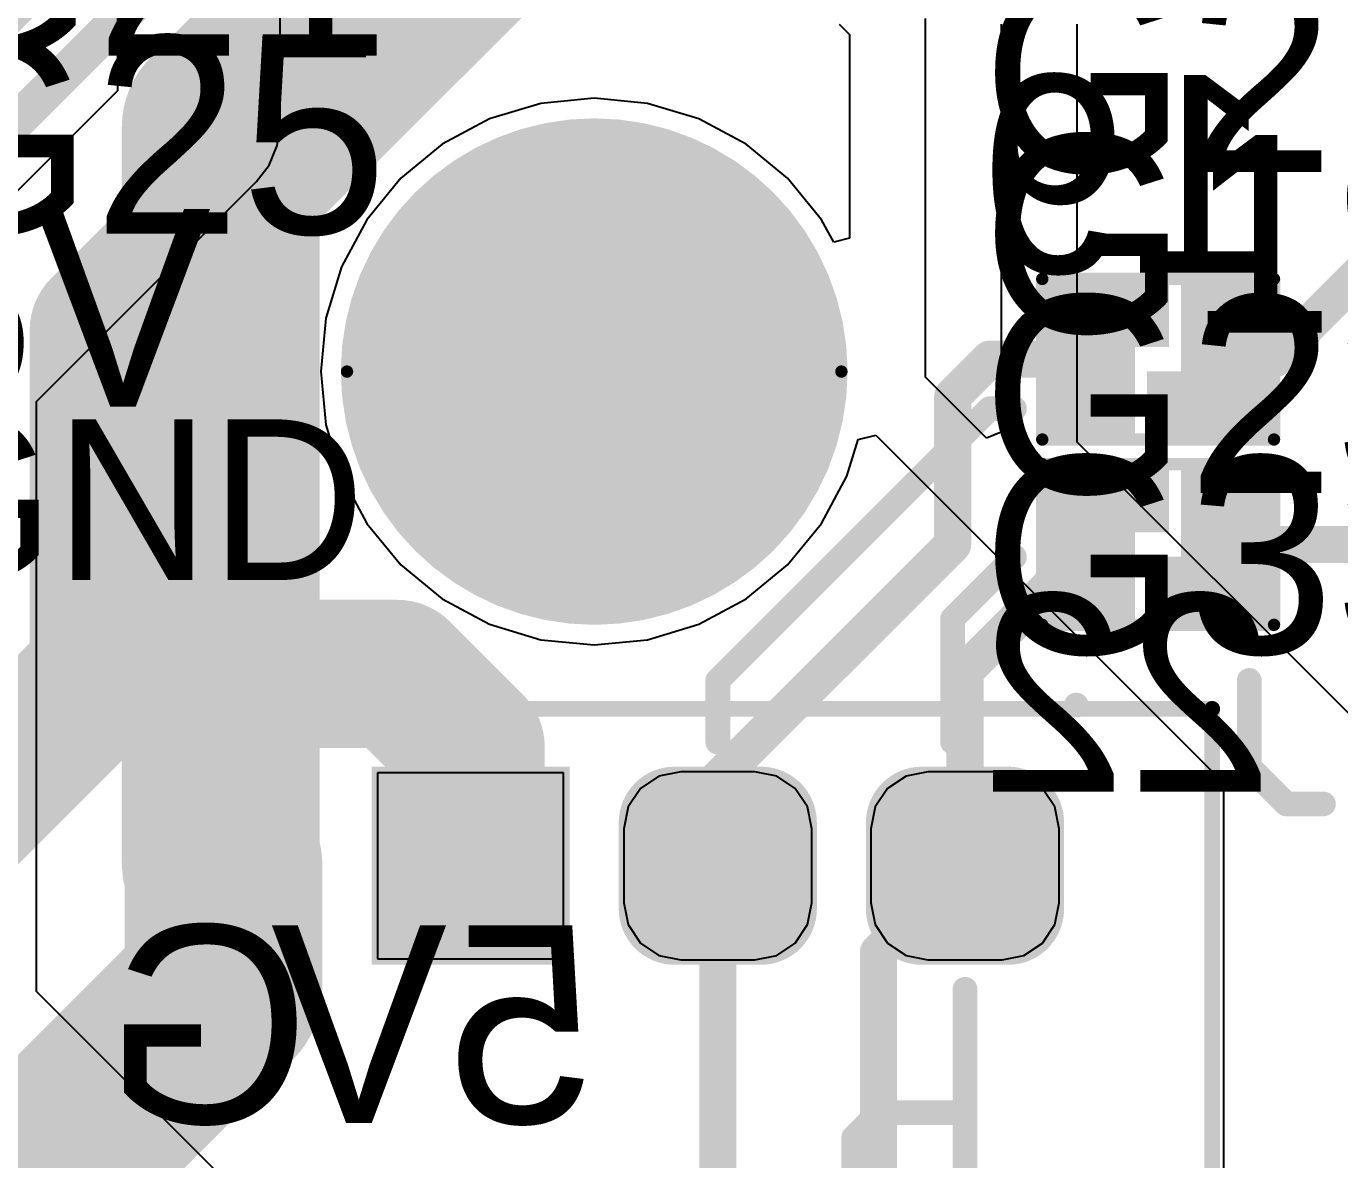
# Model space of a CAD drawing. Extents: x -35.4 to 28.3, y -0.1 to 87.5.
# Drawn here: x -12.59 to -1.97, y 5.62 to 14.8 of the extents above; entities that cross this region are included whole.
import ezdxf

# ---------------------------------------------------------------- set-up
doc = ezdxf.new("R2010")
doc.units = 0
doc.layers.get('0').update_dxf_attribs({"linetype": 'CONTINUOUS'})
for name, color, linetype in [('BOTTOMLAYER', 5, 'CONTINUOUS'), ('BOTTOMOVERLAY', 54, 'CONTINUOUS'), ('BOTTOMPASTE', 16, 'CONTINUOUS'), ('BOTTOMSOLDER', 6, 'CONTINUOUS'), ('CONNECTLAYER', 7, 'CONTINUOUS'), ('KEEPOUTLAYER', 6, 'CONTINUOUS'), ('MULTILAYER', 9, 'CONTINUOUS'), ('PADHOLELAYER', 156, 'CONTINUOUS'), ('TOPLAYER', 1, 'CONTINUOUS'), ('TOPOVERLAY', 2, 'CONTINUOUS'), ('TOPSOLDER', 216, 'CONTINUOUS')]:
    doc.layers.add(name, color=color, linetype=linetype)

# ---------------------------------------------------------------- blocks, each defined once
blk = doc.blocks.new('G_____1')
at = {"layer": 'BOTTOMLAYER'}
for points, const_width in [([(-6.724995439999999, 3.34999584, 1), (-6.374998679999999, 3.34999584, 1)], 0.3499993), ([(-6.024996839999999, 3.34999584, 1), (-5.675000079999999, 3.34999584, 1)], 0.3499993), ([(-6.724995439999999, 2.64999724, 1), (-6.374998679999999, 2.64999724, 1)], 0.3499993), ([(-6.024996839999999, 2.64999724, 1), (-5.675000079999999, 2.64999724, 1)], 0.3499993), ([(-6.724995439999999, 1.34999984, 1), (-6.374998679999999, 1.34999984, 1)], 0.3499993), ([(-6.024996839999999, 1.34999984, 1), (-5.675000079999999, 1.34999984, 1)], 0.3499993), ([(-6.724995439999999, 0.65000124, 1), (-6.374998679999999, 0.65000124, 1)], 0.3499993), ([(-6.024996839999999, 0.65000124, 1), (-5.675000079999999, 0.65000124, 1)], 0.3499993), ([(-6.5499996, -3.00000162, 1), (-5.850001, -3.00000162, 1)], 0.6999985999999999)]:
    blk.add_lwpolyline(points, format="xyb", close=True, dxfattribs=dict(at, const_width=const_width))
for points in [[(-5.849998459999999, 3.69999514), (-6.549997059999999, 3.69999514), (-5.849998459999999, 2.29999794), (-6.549997059999999, 2.29999794)], [(-5.49999916, 3.34999584), (-6.899996359999999, 3.34999584), (-5.49999916, 2.64999724), (-6.899996359999999, 2.64999724)], [(-5.849998459999999, 1.69999914), (-6.549997059999999, 1.69999914), (-5.849998459999999, 0.30000194), (-6.549997059999999, 0.30000194)], [(-5.49999916, 1.34999984), (-6.899996359999999, 1.34999984), (-5.49999916, 0.65000124), (-6.899996359999999, 0.65000124)], [(-5.49999916, -0.30000194), (-6.899996359999999, -0.30000194), (-5.49999916, -1.69999914), (-6.899996359999999, -1.69999914)]]:
    blk.add_solid(points, dxfattribs=at)
at = {"layer": 'BOTTOMSOLDER'}
for points, const_width in [([(-6.77579544, 3.34999584, 1), (-6.324198679999999, 3.34999584, 1)], 0.4515993), ([(-6.07579684, 3.34999584, 1), (-5.62420008, 3.34999584, 1)], 0.4515993), ([(-6.77579544, 2.64999724, 1), (-6.324198679999999, 2.64999724, 1)], 0.4515993), ([(-6.07579684, 2.64999724, 1), (-5.62420008, 2.64999724, 1)], 0.4515993), ([(-6.77579544, 1.34999984, 1), (-6.324198679999999, 1.34999984, 1)], 0.4515993), ([(-6.07579684, 1.34999984, 1), (-5.62420008, 1.34999984, 1)], 0.4515993), ([(-6.77579544, 0.65000124, 1), (-6.324198679999999, 0.65000124, 1)], 0.4515993), ([(-6.07579684, 0.65000124, 1), (-5.62420008, 0.65000124, 1)], 0.4515993), ([(-6.600799599999999, -3.00000162, 1), (-5.799200999999999, -3.00000162, 1)], 0.8015985999999998)]:
    blk.add_lwpolyline(points, format="xyb", close=True, dxfattribs=dict(at, const_width=const_width))
for points in [[(-5.849998459999999, 3.80159514), (-6.549997059999999, 3.80159514), (-5.849998459999999, 2.19839794), (-6.549997059999999, 2.19839794)], [(-5.39839916, 3.34999584), (-7.00159636, 3.34999584), (-5.39839916, 2.64999724), (-7.00159636, 2.64999724)], [(-5.849998459999999, 1.80159914), (-6.549997059999999, 1.80159914), (-5.849998459999999, 0.19840194), (-6.549997059999999, 0.19840194)], [(-5.39839916, 1.34999984), (-7.00159636, 1.34999984), (-5.39839916, 0.65000124), (-7.00159636, 0.65000124)], [(-5.39839916, -0.19840194), (-7.00159636, -0.19840194), (-5.39839916, -1.80159914), (-7.00159636, -1.80159914)]]:
    blk.add_solid(points, dxfattribs=at)
at = {"layer": 'MULTILAYER'}
for points, const_width in [([(-6.724995439999999, 3.34999584, 1), (-6.374998679999999, 3.34999584, 1)], 0.3499993), ([(-6.024996839999999, 3.34999584, 1), (-5.675000079999999, 3.34999584, 1)], 0.3499993), ([(-6.724995439999999, 2.64999724, 1), (-6.374998679999999, 2.64999724, 1)], 0.3499993), ([(-6.024996839999999, 2.64999724, 1), (-5.675000079999999, 2.64999724, 1)], 0.3499993), ([(-6.724995439999999, 1.34999984, 1), (-6.374998679999999, 1.34999984, 1)], 0.3499993), ([(-6.024996839999999, 1.34999984, 1), (-5.675000079999999, 1.34999984, 1)], 0.3499993), ([(-6.724995439999999, 0.65000124, 1), (-6.374998679999999, 0.65000124, 1)], 0.3499993), ([(-6.024996839999999, 0.65000124, 1), (-5.675000079999999, 0.65000124, 1)], 0.3499993), ([(-6.5499996, -3.00000162, 1), (-5.850001, -3.00000162, 1)], 0.6999985999999999)]:
    blk.add_lwpolyline(points, format="xyb", close=True, dxfattribs=dict(at, const_width=const_width))
for points in [[(-5.849998459999999, 3.69999514), (-6.549997059999999, 3.69999514), (-5.849998459999999, 2.29999794), (-6.549997059999999, 2.29999794)], [(-5.49999916, 3.34999584), (-6.899996359999999, 3.34999584), (-5.49999916, 2.64999724), (-6.899996359999999, 2.64999724)], [(-5.849998459999999, 1.69999914), (-6.549997059999999, 1.69999914), (-5.849998459999999, 0.30000194), (-6.549997059999999, 0.30000194)], [(-5.49999916, 1.34999984), (-6.899996359999999, 1.34999984), (-5.49999916, 0.65000124), (-6.899996359999999, 0.65000124)], [(-5.49999916, -0.30000194), (-6.899996359999999, -0.30000194), (-5.49999916, -1.69999914), (-6.899996359999999, -1.69999914)]]:
    blk.add_solid(points, dxfattribs=at)
at = {"layer": 'PADHOLELAYER'}
for points, const_width in [([(-6.3624968, 2.99999654, 1), (-6.03749872, 2.99999654, 1)], 0.32500062), ([(-6.374998679999999, 1.00000054, 1), (-6.024996839999999, 1.00000054, 1)], 0.3499993), ([(-6.374998679999999, -1.00000054, 1), (-6.024996839999999, -1.00000054, 1)], 0.3499993), ([(-6.362499339999999, -3.00000162, 1), (-6.037501259999999, -3.00000162, 1)], 0.32500062)]:
    blk.add_lwpolyline(points, format="xyb", close=True, dxfattribs=dict(at, const_width=const_width))
at = {"layer": 'TOPLAYER'}
for points, const_width in [([(-6.724995439999999, 3.34999584, 1), (-6.374998679999999, 3.34999584, 1)], 0.3499993), ([(-6.024996839999999, 3.34999584, 1), (-5.675000079999999, 3.34999584, 1)], 0.3499993), ([(-6.724995439999999, 2.64999724, 1), (-6.374998679999999, 2.64999724, 1)], 0.3499993), ([(-6.024996839999999, 2.64999724, 1), (-5.675000079999999, 2.64999724, 1)], 0.3499993), ([(-6.724995439999999, 1.34999984, 1), (-6.374998679999999, 1.34999984, 1)], 0.3499993), ([(-6.024996839999999, 1.34999984, 1), (-5.675000079999999, 1.34999984, 1)], 0.3499993), ([(-6.724995439999999, 0.65000124, 1), (-6.374998679999999, 0.65000124, 1)], 0.3499993), ([(-6.024996839999999, 0.65000124, 1), (-5.675000079999999, 0.65000124, 1)], 0.3499993), ([(-6.5499996, -3.00000162, 1), (-5.850001, -3.00000162, 1)], 0.6999985999999999)]:
    blk.add_lwpolyline(points, format="xyb", close=True, dxfattribs=dict(at, const_width=const_width))
for points in [[(-5.849998459999999, 3.69999514), (-6.549997059999999, 3.69999514), (-5.849998459999999, 2.29999794), (-6.549997059999999, 2.29999794)], [(-5.49999916, 3.34999584), (-6.899996359999999, 3.34999584), (-5.49999916, 2.64999724), (-6.899996359999999, 2.64999724)], [(-5.849998459999999, 1.69999914), (-6.549997059999999, 1.69999914), (-5.849998459999999, 0.30000194), (-6.549997059999999, 0.30000194)], [(-5.49999916, 1.34999984), (-6.899996359999999, 1.34999984), (-5.49999916, 0.65000124), (-6.899996359999999, 0.65000124)], [(-5.49999916, -0.30000194), (-6.899996359999999, -0.30000194), (-5.49999916, -1.69999914), (-6.899996359999999, -1.69999914)]]:
    blk.add_solid(points, dxfattribs=at)
at = {"layer": 'TOPOVERLAY', "const_width": 0.127}
for points in [[(-7.470010459999999, 5.00000016), (1.7999964, 5.0000027)], [(-7.470000299999999, -4.99999762), (-7.470010459999999, 5.00000016)], [(1.79999894, -5.0000027), (1.7999964, 5.0000027)], [(-1.20000014, 2.99999908), (-2.54e-06, 3.00000162)], [(0, -2.99999908), (-2.54e-06, 3.00000162)], [(0, -2.99999908), (-1.20000014, -2.99999908)], [(1.79999894, -5.0000027), (-7.470000299999999, -4.99999762)]]:
    blk.add_lwpolyline(points, dxfattribs=at)
at = {"layer": 'TOPOVERLAY', "const_width": 0.0635}
for points in [[(-7.50176046, 5.00000016, 1), (-7.43826046, 5.00000016, 1)], [(-7.50176046, 5.00000016, 1), (-7.43826046, 5.00000016, 1)], [(1.7682464, 5.0000027, 1), (1.8317464, 5.0000027, 1)], [(1.7682464, 5.0000027, 1), (1.8317464, 5.0000027, 1)], [(-1.23175014, 2.99999908, 1), (-1.16825014, 2.99999908, 1)], [(-0.03175254, 3.00000162, 1), (0.03174746, 3.00000162, 1)], [(-0.03175254, 3.00000162, 1), (0.03174746, 3.00000162, 1)], [(-1.23175014, -2.99999908, 1), (-1.16825014, -2.99999908, 1)], [(-0.03175, -2.99999908, 1), (0.03175, -2.99999908, 1)], [(-0.03175, -2.99999908, 1), (0.03175, -2.99999908, 1)], [(-7.501750299999999, -4.99999762, 1), (-7.4382503, -4.99999762, 1)], [(-7.501750299999999, -4.99999762, 1), (-7.4382503, -4.99999762, 1)], [(1.76824894, -5.0000027, 1), (1.83174894, -5.0000027, 1)], [(1.76824894, -5.0000027, 1), (1.83174894, -5.0000027, 1)]]:
    blk.add_lwpolyline(points, format="xyb", close=True, dxfattribs=at)
at = {"layer": 'TOPSOLDER'}
for points, const_width in [([(-6.77579544, 3.34999584, 1), (-6.324198679999999, 3.34999584, 1)], 0.4515993), ([(-6.07579684, 3.34999584, 1), (-5.62420008, 3.34999584, 1)], 0.4515993), ([(-6.77579544, 2.64999724, 1), (-6.324198679999999, 2.64999724, 1)], 0.4515993), ([(-6.07579684, 2.64999724, 1), (-5.62420008, 2.64999724, 1)], 0.4515993), ([(-6.77579544, 1.34999984, 1), (-6.324198679999999, 1.34999984, 1)], 0.4515993), ([(-6.07579684, 1.34999984, 1), (-5.62420008, 1.34999984, 1)], 0.4515993), ([(-6.77579544, 0.65000124, 1), (-6.324198679999999, 0.65000124, 1)], 0.4515993), ([(-6.07579684, 0.65000124, 1), (-5.62420008, 0.65000124, 1)], 0.4515993), ([(-6.600799599999999, -3.00000162, 1), (-5.799200999999999, -3.00000162, 1)], 0.8015985999999998)]:
    blk.add_lwpolyline(points, format="xyb", close=True, dxfattribs=dict(at, const_width=const_width))
for points in [[(-5.849998459999999, 3.80159514), (-6.549997059999999, 3.80159514), (-5.849998459999999, 2.19839794), (-6.549997059999999, 2.19839794)], [(-5.39839916, 3.34999584), (-7.00159636, 3.34999584), (-5.39839916, 2.64999724), (-7.00159636, 2.64999724)], [(-5.849998459999999, 1.80159914), (-6.549997059999999, 1.80159914), (-5.849998459999999, 0.19840194), (-6.549997059999999, 0.19840194)], [(-5.39839916, 1.34999984), (-7.00159636, 1.34999984), (-5.39839916, 0.65000124), (-7.00159636, 0.65000124)], [(-5.39839916, -0.19840194), (-7.00159636, -0.19840194), (-5.39839916, -1.80159914), (-7.00159636, -1.80159914)]]:
    blk.add_solid(points, dxfattribs=at)

msp = doc.modelspace()

# ---------------------------------------------------------------- linework, layer by layer
at = {"layer": 'BOTTOMLAYER'}
for points, const_width in [([(-11.02204044, 13.97796036), (-9.20000192, 15.79999888)], 1.59999934), ([(-11.02204044, 8.02203628), (-11.02204044, 13.97796036)], 1.59999934), ([(-2.50000008, 12.09999866), (-1.39999974, 13.199999)], 0.2999994), ([(-5.09999996, 11.8000018), (-4.800000559999999, 12.1000012)], 0.2999994), ([(-4.800000559999999, 12.1000012), (-3.97500094, 12.1000012)], 0.2999994), ([(-3.97500094, 12.1000012), (-3.9749984, 12.09999866)], 0.2999994), ([(-2.89999928, 12.09999866), (-2.50000008, 12.09999866)], 0.2999994), ([(-5.09999996, 10.59999912), (-5.09999996, 11.8000018)], 0.2999994), ([(-5.89999836, 9.80000072), (-5.09999996, 10.59999912)], 0.2999994), ([(-5.0000027, 9.574994819999999), (-3.9749984, 10.59999912)], 0.2999994), ([(-2.89999928, 10.59999912), (-1.77999644, 10.59999912)], 0.2999994), ([(-6.9999987, 8.70000292), (-5.900000899999999, 9.80000072)], 0.2999994), ([(-5.900000899999999, 9.80000072), (-5.89999836, 9.80000072)], 0.2999994), ([(-5.0000027, 7.999994159999999), (-5.0000027, 9.574994819999999)], 0.2999994), ([(-11.02204044, 8.02203628), (-11.00000086, 7.999996699999999)], 1.59999934), ([(-6.9999987, 7.999994159999999), (-6.9999987, 8.70000292)], 0.2999994), ([(-11.00000086, 6.9999987), (-11.00000086, 7.999996699999999)], 1.59999934), ([(-6.9999987, 5.19998198), (-6.9999987, 7.999994159999999)], 0.2999994), ([(-5.7000013, 7.299995559999999), (-5.0000027, 7.999994159999999)], 0.2999994), ([(-13.62000324, 4.37999632), (-11.00000086, 6.9999987)], 1.59999934), ([(-5.7000013, 5.19997944), (-5.7000013, 7.299995559999999)], 0.2999994)]:
    msp.add_lwpolyline(points, dxfattribs=dict(at, const_width=const_width))
for points, const_width in [([(-11.42203964, 13.97796036, 1), (-10.62204124, 13.97796036, 1)], 0.7999984), ([(-11.42203964, 13.97796036, 1), (-10.62204124, 13.97796036, 1)], 0.7999984), ([(-8.524999459999998, 11.99999632, 1), (-7.474999019999999, 11.99999632, 1)], 1.05000044), ([(-4.87499914, 12.1000012, 1), (-4.725001979999999, 12.1000012, 1)], 0.1499997), ([(-4.87499914, 12.1000012, 1), (-4.725001979999999, 12.1000012, 1)], 0.1499997), ([(-4.04999952, 12.1000012, 1), (-3.90000236, 12.1000012, 1)], 0.1499997), ([(-4.04999952, 12.1000012, 1), (-3.90000236, 12.1000012, 1)], 0.1499997), ([(-4.04999698, 12.09999866, 1), (-3.89999982, 12.09999866, 1)], 0.1499997), ([(-2.97499786, 12.09999866, 1), (-2.8250007, 12.09999866, 1)], 0.1499997), ([(-2.57499866, 12.09999866, 1), (-2.4250015, 12.09999866, 1)], 0.1499997), ([(-2.57499866, 12.09999866, 1), (-2.4250015, 12.09999866, 1)], 0.1499997), ([(-5.17499854, 11.8000018, 1), (-5.02500138, 11.8000018, 1)], 0.1499997), ([(-5.17499854, 11.8000018, 1), (-5.02500138, 11.8000018, 1)], 0.1499997), ([(-5.17499854, 10.59999912, 1), (-5.02500138, 10.59999912, 1)], 0.1499997), ([(-5.17499854, 10.59999912, 1), (-5.02500138, 10.59999912, 1)], 0.1499997), ([(-4.04999698, 10.59999912, 1), (-3.89999982, 10.59999912, 1)], 0.1499997), ([(-2.97499786, 10.59999912, 1), (-2.8250007, 10.59999912, 1)], 0.1499997), ([(-5.97499948, 9.80000072, 1), (-5.825002319999999, 9.80000072, 1)], 0.1499997), ([(-5.97499948, 9.80000072, 1), (-5.825002319999999, 9.80000072, 1)], 0.1499997), ([(-5.97499694, 9.80000072, 1), (-5.82499978, 9.80000072, 1)], 0.1499997), ([(-5.97499694, 9.80000072, 1), (-5.82499978, 9.80000072, 1)], 0.1499997), ([(-5.07500128, 9.574994819999999, 1), (-4.92500412, 9.574994819999999, 1)], 0.1499997), ([(-5.07500128, 9.574994819999999, 1), (-4.92500412, 9.574994819999999, 1)], 0.1499997), ([(-11.42203964, 8.02203628, 1), (-10.62204124, 8.02203628, 1)], 0.7999984), ([(-11.42203964, 8.02203628, 1), (-10.62204124, 8.02203628, 1)], 0.7999984), ([(-7.074997279999999, 8.70000292, 1), (-6.925000119999999, 8.70000292, 1)], 0.1499997), ([(-7.074997279999999, 8.70000292, 1), (-6.925000119999999, 8.70000292, 1)], 0.1499997), ([(-11.40000006, 7.999996699999999, 1), (-10.60000166, 7.999996699999999, 1)], 0.7999984), ([(-11.40000006, 7.999996699999999, 1), (-10.60000166, 7.999996699999999, 1)], 0.7999984), ([(-7.074997279999999, 7.999994159999999, 1), (-6.925000119999999, 7.999994159999999, 1)], 0.1499997), ([(-7.074997279999999, 7.999994159999999, 1), (-6.925000119999999, 7.999994159999999, 1)], 0.1499997), ([(-5.07500128, 7.999994159999999, 1), (-4.92500412, 7.999994159999999, 1)], 0.1499997), ([(-5.07500128, 7.999994159999999, 1), (-4.92500412, 7.999994159999999, 1)], 0.1499997), ([(-11.40000006, 6.9999987, 1), (-10.60000166, 6.9999987, 1)], 0.7999984), ([(-11.40000006, 6.9999987, 1), (-10.60000166, 6.9999987, 1)], 0.7999984), ([(-5.774999879999999, 7.299995559999999, 1), (-5.62500272, 7.299995559999999, 1)], 0.1499997), ([(-5.774999879999999, 7.299995559999999, 1), (-5.62500272, 7.299995559999999, 1)], 0.1499997)]:
    msp.add_lwpolyline(points, format="xyb", close=True, dxfattribs=dict(at, const_width=const_width))
for points in [[(-3.7249989, 12.59999766), (-4.2249979, 12.59999766), (-3.7249989, 11.59999966), (-4.2249979, 11.59999966)], [(-3.44999818, 12.59999766), (-3.84999738, 12.59999766), (-3.44999818, 12.29999826), (-3.84999738, 12.29999826)], [(-3.14999878, 11.59999966), (-2.64999978, 11.59999966), (-3.14999878, 12.59999766), (-2.64999978, 12.59999766)], [(-3.4249995, 11.59999966), (-3.0250003, 11.59999966), (-3.4249995, 11.89999906), (-3.0250003, 11.89999906)], [(-3.7249989, 11.09999812), (-4.2249979, 11.09999812), (-3.7249989, 10.10000012), (-4.2249979, 10.10000012)], [(-3.44999818, 11.09999812), (-3.84999738, 11.09999812), (-3.44999818, 10.79999872), (-3.84999738, 10.79999872)], [(-3.14999878, 10.10000012), (-2.64999978, 10.10000012), (-3.14999878, 11.09999812), (-2.64999978, 11.09999812)], [(-3.4249995, 10.10000012), (-3.0250003, 10.10000012), (-3.4249995, 10.39999952), (-3.0250003, 10.39999952)]]:
    msp.add_solid(points, dxfattribs=at)
at = {"layer": 'BOTTOMOVERLAY'}
for points, const_width in [([(-4.3749976, 11.44999742), (-4.3749976, 12.74999736)], 0.0999998), ([(-4.3749976, 12.74999736), (-2.49999754, 12.74999736)], 0.0999998), ([(-2.49999754, 11.44999742), (-2.49999754, 12.74999736)], 0.0999998), ([(-6.599999499999999, 9.900000519999999), (-4.800000559999999, 11.69999946)], 0.1999996), ([(-4.800000559999999, 11.69999946), (-4.60000096, 11.69999946)], 0.1999996), ([(-4.3749976, 11.44999742), (-2.49999754, 11.44999742)], 0.0999998), ([(-4.3749976, 9.949997879999998), (-4.3749976, 11.24999782)], 0.0999998), ([(-4.3749976, 11.24999782), (-2.49999754, 11.24999782)], 0.0999998), ([(-2.49999754, 9.949997879999998), (-2.49999754, 11.24999782)], 0.0999998), ([(-5.09999996, 10.00000032), (-4.60000096, 10.49999932)], 0.1999996), ([(-5.09999996, 8.99999978), (-5.09999996, 10.00000032)], 0.1999996), ([(-7.00000124, 9.49999878), (-6.599999499999999, 9.900000519999999)], 0.1999996), ([(-4.3749976, 9.949997879999998), (-2.49999754, 9.949997879999998)], 0.0999998), ([(-7.00000124, 8.99999978), (-7.00000124, 9.49999878)], 0.1999996), ([(-4.100001959999999, 9.29999918), (-4.099999420000001, 9.29999918)], 0.1999996), ([(-7.00000124, 4.29999902), (-7.00000124, 7.00000124)], 0.1999996), ([(-5.00000016, 5.39999936), (-5.00000016, 7.00000124)], 0.1999996), ([(-5.900000899999999, 5.8000011), (-5.7000013, 6.000000699999999)], 0.1999996), ([(-5.7000013, 6.000000699999999), (-5.00000016, 6.000000699999999)], 0.1999996), ([(-5.900000899999999, 3.70000022), (-5.900000899999999, 5.8000011)], 0.1999996)]:
    msp.add_lwpolyline(points, dxfattribs=dict(at, const_width=const_width))
for points, const_width in [([(-4.39999628, 12.74999736, 1), (-4.349998919999999, 12.74999736, 1)], 0.0499999), ([(-4.39999628, 12.74999736, 1), (-4.349998919999999, 12.74999736, 1)], 0.0499999), ([(-2.52499622, 12.74999736, 1), (-2.47499886, 12.74999736, 1)], 0.0499999), ([(-2.52499622, 12.74999736, 1), (-2.47499886, 12.74999736, 1)], 0.0499999), ([(-4.85000046, 11.69999946, 1), (-4.75000066, 11.69999946, 1)], 0.0999998), ([(-4.85000046, 11.69999946, 1), (-4.75000066, 11.69999946, 1)], 0.0999998), ([(-4.65000086, 11.69999946, 1), (-4.55000106, 11.69999946, 1)], 0.0999998), ([(-4.39999628, 11.44999742, 1), (-4.349998919999999, 11.44999742, 1)], 0.0499999), ([(-4.39999628, 11.44999742, 1), (-4.349998919999999, 11.44999742, 1)], 0.0499999), ([(-2.52499622, 11.44999742, 1), (-2.47499886, 11.44999742, 1)], 0.0499999), ([(-2.52499622, 11.44999742, 1), (-2.47499886, 11.44999742, 1)], 0.0499999), ([(-4.39999628, 11.24999782, 1), (-4.349998919999999, 11.24999782, 1)], 0.0499999), ([(-4.39999628, 11.24999782, 1), (-4.349998919999999, 11.24999782, 1)], 0.0499999), ([(-2.52499622, 11.24999782, 1), (-2.47499886, 11.24999782, 1)], 0.0499999), ([(-2.52499622, 11.24999782, 1), (-2.47499886, 11.24999782, 1)], 0.0499999), ([(-4.65000086, 10.49999932, 1), (-4.55000106, 10.49999932, 1)], 0.0999998), ([(-5.149999859999999, 10.00000032, 1), (-5.050000059999999, 10.00000032, 1)], 0.0999998), ([(-5.149999859999999, 10.00000032, 1), (-5.050000059999999, 10.00000032, 1)], 0.0999998), ([(-6.6499994, 9.900000519999999, 1), (-6.5499996, 9.900000519999999, 1)], 0.0999998), ([(-6.6499994, 9.900000519999999, 1), (-6.5499996, 9.900000519999999, 1)], 0.0999998), ([(-4.39999628, 9.949997879999998, 1), (-4.349998919999999, 9.949997879999998, 1)], 0.0499999), ([(-4.39999628, 9.949997879999998, 1), (-4.349998919999999, 9.949997879999998, 1)], 0.0499999), ([(-2.52499622, 9.949997879999998, 1), (-2.47499886, 9.949997879999998, 1)], 0.0499999), ([(-2.52499622, 9.949997879999998, 1), (-2.47499886, 9.949997879999998, 1)], 0.0499999), ([(-7.05000114, 9.49999878, 1), (-6.950001339999999, 9.49999878, 1)], 0.0999998), ([(-7.05000114, 9.49999878, 1), (-6.950001339999999, 9.49999878, 1)], 0.0999998), ([(-4.15000186, 9.29999918, 1), (-4.05000206, 9.29999918, 1)], 0.0999998), ([(-4.14999932, 9.29999918, 1), (-4.04999952, 9.29999918, 1)], 0.0999998), ([(-7.05000114, 8.99999978, 1), (-6.950001339999999, 8.99999978, 1)], 0.0999998), ([(-5.149999859999999, 8.99999978, 1), (-5.050000059999999, 8.99999978, 1)], 0.0999998), ([(-7.05000114, 7.00000124, 1), (-6.950001339999999, 7.00000124, 1)], 0.0999998), ([(-5.050000059999999, 7.00000124, 1), (-4.950000259999999, 7.00000124, 1)], 0.0999998), ([(-5.7500012, 6.000000699999999, 1), (-5.6500014, 6.000000699999999, 1)], 0.0999998), ([(-5.7500012, 6.000000699999999, 1), (-5.6500014, 6.000000699999999, 1)], 0.0999998), ([(-5.050000059999999, 6.000000699999999, 1), (-4.950000259999999, 6.000000699999999, 1)], 0.0999998), ([(-5.9500008, 5.8000011, 1), (-5.850001, 5.8000011, 1)], 0.0999998), ([(-5.9500008, 5.8000011, 1), (-5.850001, 5.8000011, 1)], 0.0999998)]:
    msp.add_lwpolyline(points, format="xyb", close=True, dxfattribs=dict(at, const_width=const_width))
at = {"layer": 'BOTTOMPASTE'}
for points in [[(-3.7249989, 12.59999766), (-4.2249979, 12.59999766), (-3.7249989, 11.59999966), (-4.2249979, 11.59999966)], [(-3.44999818, 12.59999766), (-3.84999738, 12.59999766), (-3.44999818, 12.29999826), (-3.84999738, 12.29999826)], [(-3.14999878, 11.59999966), (-2.64999978, 11.59999966), (-3.14999878, 12.59999766), (-2.64999978, 12.59999766)], [(-3.4249995, 11.59999966), (-3.0250003, 11.59999966), (-3.4249995, 11.89999906), (-3.0250003, 11.89999906)], [(-3.7249989, 11.09999812), (-4.2249979, 11.09999812), (-3.7249989, 10.10000012), (-4.2249979, 10.10000012)], [(-3.44999818, 11.09999812), (-3.84999738, 11.09999812), (-3.44999818, 10.79999872), (-3.84999738, 10.79999872)], [(-3.14999878, 10.10000012), (-2.64999978, 10.10000012), (-3.14999878, 11.09999812), (-2.64999978, 11.09999812)], [(-3.4249995, 10.10000012), (-3.0250003, 10.10000012), (-3.4249995, 10.39999952), (-3.0250003, 10.39999952)]]:
    msp.add_solid(points, dxfattribs=at)
at = {"layer": 'BOTTOMSOLDER'}
for points, const_width in [([(-8.97499856, 11.99999632, 1), (-7.02499992, 11.99999632, 1)], 1.94999864), ([(-8.575799459999999, 11.99999632, 1), (-7.424199019999999, 11.99999632, 1)], 1.15160044)]:
    msp.add_lwpolyline(points, format="xyb", close=True, dxfattribs=dict(at, const_width=const_width))
for points in [[(-3.623398899999999, 12.70159766), (-4.326597899999999, 12.70159766), (-3.623398899999999, 11.49839966), (-4.326597899999999, 11.49839966)], [(-3.34839818, 12.70159766), (-3.95159738, 12.70159766), (-3.34839818, 12.19839826), (-3.95159738, 12.19839826)], [(-3.25159878, 11.49839966), (-2.54839978, 11.49839966), (-3.25159878, 12.70159766), (-2.54839978, 12.70159766)], [(-3.5265995, 11.49839966), (-2.9234003, 11.49839966), (-3.5265995, 12.00159906), (-2.9234003, 12.00159906)], [(-3.623398899999999, 11.20159812), (-4.326597899999999, 11.20159812), (-3.623398899999999, 9.99840012), (-4.326597899999999, 9.99840012)], [(-3.34839818, 11.20159812), (-3.95159738, 11.20159812), (-3.34839818, 10.69839872), (-3.95159738, 10.69839872)], [(-3.25159878, 9.99840012), (-2.54839978, 9.99840012), (-3.25159878, 11.20159812), (-2.54839978, 11.20159812)], [(-3.5265995, 9.99840012), (-2.9234003, 9.99840012), (-3.5265995, 10.50159952), (-2.9234003, 10.50159952)]]:
    msp.add_solid(points, dxfattribs=at)
at = {"layer": 'CONNECTLAYER'}
for p, q in [((-10.54197282, 13.99999486), (-10.54197282, 19.43287452)), ((-11.8580281, 15.55759144), (-11.8580281, 14.27255972)), ((-6.01863668, 14.81259674), (-5.935621859999999, 14.72958192)), ((-5.3189759, 11.95500784), (-5.3189759, 14.85729312)), ((-4.70831926, 14.81259166), (-4.70831926, 11.51028686)), ((-4.0916733, 11.42770384), (-4.0916733, 14.81259166)), ((-5.935621859999999, 14.72958192), (-5.935621859999999, 13.07930582)), ((-11.8580281, 14.27255972), (-13.63529658, 12.4952887)), ((-8.4317459, 14.17053046), (-8.846898739999999, 14.04459472)), ((-7.999999239999999, 14.2130526), (-8.4317459, 14.17053046)), ((-7.56825258, 14.17053046), (-7.999999239999999, 14.2130526)), ((-7.153099739999999, 14.04459472), (-7.56825258, 14.17053046)), ((-8.846898739999999, 14.04459472), (-9.229506559999999, 13.84008662)), ((-6.77049192, 13.84008662), (-7.153099739999999, 14.04459472)), ((-10.5643934, 13.82968278), (-10.54197282, 13.99999486)), ((-10.63013114, 13.6709785), (-10.5643934, 13.82968278)), ((-9.229506559999999, 13.84008662), (-9.5648653, 13.56486238)), ((-6.43513318, 13.56486238), (-6.77049192, 13.84008662)), ((-10.73470548, 13.53469734), (-10.63013114, 13.6709785)), ((-12.51197396, 11.7574314), (-10.73470548, 13.53469734)), ((-9.5648653, 13.56486238), (-9.84008954, 13.22950364)), ((-6.15990894, 13.22950364), (-6.43513318, 13.56486238)), ((-9.84008954, 13.22950364), (-10.04459764, 12.84689582)), ((-6.06262186, 13.04749486), (-6.15990894, 13.22950364)), ((-5.935621859999999, 13.07930582), (-6.06262186, 13.04749486)), ((-10.04459764, 12.84689582), (-10.17053338, 12.43174298)), ((-10.17053338, 12.43174298), (-10.21305552, 11.99999632)), ((-10.21305552, 11.99999632), (-10.17053338, 11.56824966)), ((-4.82565202, 11.46168396), (-5.3189759, 11.95500784)), ((-12.51197396, 6.982559059999999), (-12.51197396, 11.7574314)), ((-10.17053338, 11.56824966), (-10.04459764, 11.15309682)), ((-5.86540864, 11.4497612), (-5.72177926, 11.48573776)), ((-5.72177926, 11.48573776), (-2.90832286, 8.6722839)), ((-4.70831926, 11.51028686), (-4.82565202, 11.46168396)), ((-5.955400839999999, 11.15309682), (-5.86540864, 11.4497612)), ((-1.88199014, 9.21801814), (-4.0916733, 11.42770384)), ((-10.04459764, 11.15309682), (-9.84008954, 10.770489)), ((-6.15990894, 10.770489), (-5.955400839999999, 11.15309682)), ((-9.84008954, 10.770489), (-9.5648653, 10.43513026)), ((-6.43513318, 10.43513026), (-6.15990894, 10.770489)), ((-9.5648653, 10.43513026), (-9.229506559999999, 10.15990602)), ((-6.77049192, 10.15990602), (-6.43513318, 10.43513026)), ((-9.229506559999999, 10.15990602), (-8.846898739999999, 9.95539792)), ((-7.153099739999999, 9.95539792), (-6.77049192, 10.15990602)), ((-8.846898739999999, 9.95539792), (-8.4317459, 9.82946218)), ((-7.56825258, 9.82946218), (-7.153099739999999, 9.95539792)), ((-8.4317459, 9.82946218), (-7.999999239999999, 9.78694004)), ((-7.999999239999999, 9.78694004), (-7.56825258, 9.82946218)), ((-8.24760098, 8.75239296), (-9.75239858, 8.75239296)), ((-9.75239858, 8.75239296), (-9.75239858, 7.247595359999999)), ((-8.24760098, 7.247595359999999), (-8.24760098, 8.75239296)), ((-7.476515399999998, 8.7261446), (-7.6261595, 8.62615496)), ((-7.299998099999999, 8.76125502), (-7.476515399999998, 8.7261446)), ((-6.6999993, 8.76125502), (-7.299998099999999, 8.76125502)), ((-6.523482, 8.7261446), (-6.6999993, 8.76125502)), ((-6.3738379, 8.62615496), (-6.523482, 8.7261446)), ((-5.4765194, 8.7261446), (-5.6261635, 8.62615496)), ((-5.300002099999999, 8.76125502), (-5.4765194, 8.7261446)), ((-4.7000033, 8.76125502), (-5.300002099999999, 8.76125502)), ((-4.523486, 8.7261446), (-4.7000033, 8.76125502)), ((-4.3738419, 8.62615496), (-4.523486, 8.7261446)), ((-7.6261595, 8.62615496), (-7.726149139999999, 8.47651086)), ((-6.273848259999999, 8.47651086), (-6.3738379, 8.62615496)), ((-5.6261635, 8.62615496), (-5.72615314, 8.47651086)), ((-4.27385226, 8.47651086), (-4.3738419, 8.62615496)), ((-2.90832286, 8.6722839), (-2.90832286, 4.71283792)), ((-7.726149139999999, 8.47651086), (-7.761259559999999, 8.299993559999999)), ((-6.23873784, 8.299993559999999), (-6.273848259999999, 8.47651086)), ((-5.72615314, 8.47651086), (-5.76126356, 8.299993559999999)), ((-4.238741839999999, 8.299993559999999), (-4.27385226, 8.47651086)), ((-7.761259559999999, 8.299993559999999), (-7.761259559999999, 7.69999476)), ((-6.23873784, 7.69999476), (-6.23873784, 8.299993559999999)), ((-5.76126356, 8.299993559999999), (-5.76126356, 7.69999476)), ((-4.238741839999999, 7.69999476), (-4.238741839999999, 8.299993559999999)), ((-7.761259559999999, 7.69999476), (-7.726149139999999, 7.52347746)), ((-6.273848259999999, 7.52347746), (-6.23873784, 7.69999476)), ((-5.76126356, 7.69999476), (-5.72615314, 7.52347746)), ((-4.27385226, 7.52347746), (-4.238741839999999, 7.69999476)), ((-7.726149139999999, 7.52347746), (-7.6261595, 7.37383336)), ((-6.3738379, 7.37383336), (-6.273848259999999, 7.52347746)), ((-5.72615314, 7.52347746), (-5.6261635, 7.37383336)), ((-4.3738419, 7.37383336), (-4.27385226, 7.52347746)), ((-7.6261595, 7.37383336), (-7.476515399999998, 7.273843719999999)), ((-6.523482, 7.273843719999999), (-6.3738379, 7.37383336)), ((-5.6261635, 7.37383336), (-5.4765194, 7.273843719999999)), ((-4.523486, 7.273843719999999), (-4.3738419, 7.37383336)), ((-9.75239858, 7.247595359999999), (-8.24760098, 7.247595359999999)), ((-7.476515399999998, 7.273843719999999), (-7.299998099999999, 7.2387333)), ((-7.299998099999999, 7.2387333), (-6.6999993, 7.2387333)), ((-6.6999993, 7.2387333), (-6.523482, 7.273843719999999)), ((-5.4765194, 7.273843719999999), (-5.300002099999999, 7.2387333)), ((-5.300002099999999, 7.2387333), (-4.7000033, 7.2387333)), ((-4.7000033, 7.2387333), (-4.523486, 7.273843719999999)), ((-10.13737368, 4.607961319999999), (-12.51197396, 6.982559059999999))]:
    msp.add_line(p, q, dxfattribs=at)
at = {"layer": 'KEEPOUTLAYER'}
for points, const_width in [([(-5.99999816, 11.99999632, 1), (-10.00000032, 11.99999632, 1)], 0.0999998), ([(-10.024999, 11.99999632, 1), (-9.97500164, 11.99999632, 1)], 0.0499999), ([(-6.024996839999999, 11.99999632, 1), (-5.97499948, 11.99999632, 1)], 0.0499999)]:
    msp.add_lwpolyline(points, format="xyb", close=True, dxfattribs=dict(at, const_width=const_width))
at = {"layer": 'MULTILAYER', "const_width": 1.05000044}
msp.add_lwpolyline([(-8.524999459999998, 11.99999632, 1), (-7.474999019999999, 11.99999632, 1)], format="xyb", close=True, dxfattribs=at)
at = {"layer": 'PADHOLELAYER', "const_width": 1.05000044}
msp.add_lwpolyline([(-8.524999459999998, 11.99999632, 1), (-7.474999019999999, 11.99999632, 1)], format="xyb", close=True, dxfattribs=at)
at = {"layer": 'TOPLAYER'}
for points, const_width in [([(-11.96759608, 12.33240358), (-6.340002559999999, 17.9599971)], 1.20000014), ([(-14.49999894, 12.200001), (-8.8800051, 17.81999484)], 0.2999994), ([(-15.61999924, 11.99999632), (-11.42000256, 16.199993)], 0.2999994), ([(-11.96759608, 9.552396439999999), (-11.96759608, 12.33240358)], 1.20000014), ([(-14.5999962, 6.919996319999999), (-11.96759608, 9.552396439999999)], 1.20000014), ([(-11.96759608, 9.552396439999999), (-9.5923989, 9.552396439999999)], 1.20000014), ([(-9.5923989, 9.552396439999999), (-8.99999978, 8.95999732)], 1.20000014), ([(-8.99999978, 7.999994159999999), (-8.99999978, 8.95999732)], 1.20000014), ([(-11.00000086, 6.9999987), (-11.00000086, 7.999996699999999)], 1.59999934), ([(-6.9999987, 4.349998919999999), (-6.9999987, 7.999994159999999)], 0.2999994), ([(-13.62000324, 4.37999632), (-11.00000086, 6.9999987)], 1.59999934)]:
    msp.add_lwpolyline(points, dxfattribs=dict(at, const_width=const_width))
for points, const_width in [([(-8.524999459999998, 11.99999632, 1), (-7.474999019999999, 11.99999632, 1)], 1.05000044), ([(-12.26759548, 12.33240358, 1), (-11.66759668, 12.33240358, 1)], 0.5999987999999999), ([(-12.26759548, 12.33240358, 1), (-11.66759668, 12.33240358, 1)], 0.5999987999999999), ([(-12.26759548, 9.552396439999999, 1), (-11.66759668, 9.552396439999999, 1)], 0.5999987999999999), ([(-12.26759548, 9.552396439999999, 1), (-11.66759668, 9.552396439999999, 1)], 0.5999987999999999), ([(-12.26759548, 9.552396439999999, 1), (-11.66759668, 9.552396439999999, 1)], 0.5999987999999999), ([(-9.8923983, 9.552396439999999, 1), (-9.2923995, 9.552396439999999, 1)], 0.5999987999999999), ([(-9.8923983, 9.552396439999999, 1), (-9.2923995, 9.552396439999999, 1)], 0.5999987999999999), ([(-9.29999918, 8.95999732, 1), (-8.700000379999999, 8.95999732, 1)], 0.5999987999999999), ([(-9.29999918, 8.95999732, 1), (-8.700000379999999, 8.95999732, 1)], 0.5999987999999999), ([(-11.40000006, 7.999996699999999, 1), (-10.60000166, 7.999996699999999, 1)], 0.7999984), ([(-9.29999918, 7.999994159999999, 1), (-8.700000379999999, 7.999994159999999, 1)], 0.5999987999999999), ([(-7.074997279999999, 7.999994159999999, 1), (-6.925000119999999, 7.999994159999999, 1)], 0.1499997), ([(-11.40000006, 6.9999987, 1), (-10.60000166, 6.9999987, 1)], 0.7999984), ([(-11.40000006, 6.9999987, 1), (-10.60000166, 6.9999987, 1)], 0.7999984)]:
    msp.add_lwpolyline(points, format="xyb", close=True, dxfattribs=dict(at, const_width=const_width))
at = {"layer": 'TOPOVERLAY', "const_width": 0.1999996}
for points in [[(-2.69999968, 8.79999256), (-2.69999968, 9.4999937)], [(-2.69999968, 8.79999256), (-2.40000028, 8.499993159999999)], [(-2.40000028, 8.499993159999999), (-2.10000088, 8.499993159999999)]]:
    msp.add_lwpolyline(points, dxfattribs=at)
at = {"layer": 'TOPOVERLAY', "const_width": 0.0999998}
for points in [[(-2.74999958, 9.4999937, 1), (-2.64999978, 9.4999937, 1)], [(-2.74999958, 8.79999256, 1), (-2.64999978, 8.79999256, 1)], [(-2.74999958, 8.79999256, 1), (-2.64999978, 8.79999256, 1)], [(-2.45000018, 8.499993159999999, 1), (-2.35000038, 8.499993159999999, 1)], [(-2.45000018, 8.499993159999999, 1), (-2.35000038, 8.499993159999999, 1)], [(-2.15000078, 8.499993159999999, 1), (-2.05000098, 8.499993159999999, 1)]]:
    msp.add_lwpolyline(points, format="xyb", close=True, dxfattribs=at)
at = {"layer": 'TOPSOLDER'}
for points, const_width in [([(-8.97499856, 11.99999632, 1), (-7.02499992, 11.99999632, 1)], 1.94999864), ([(-8.575799459999999, 11.99999632, 1), (-7.424199019999999, 11.99999632, 1)], 1.15160044)]:
    msp.add_lwpolyline(points, format="xyb", close=True, dxfattribs=dict(at, const_width=const_width))

# ---------------------------------------------------------------- block references
at = {"rotation": 270}
msp.add_blockref('G_____1', (-7.999999239999999, 1.7999964), dxfattribs=at)

# ---------------------------------------------------------------- texts
at = {"layer": 'BOTTOMOVERLAY', "text_generation_flag": 2}
for s, p in [('19', (-2.50000008, 12.7999998)), ('22', (-2.50000008, 8.60000058)), ('G', (-10.30001242, 5.916292459999999)), ('5V', (-7.999999239999999, 5.916292459999999))]:
    msp.add_text(s, height=1.59999934, rotation=360, dxfattribs=at).set_placement(p)
at = {"layer": 'TOPOVERLAY'}
for s, height, p in [('G21', 1.59999934, (-13.70000054, 14.5562828)), ('G22', 1.59999934, (-4.864000939999999, 13.61628976)), ('G25', 1.59999934, (-13.716, 13.1162806)), ('G19', 1.59999934, (-4.864000939999999, 12.31628982)), ('5V', 1.59999934, (-13.716, 11.71628086)), ('G23', 1.59999934, (-4.864000939999999, 11.01628988)), ('GND', 1.29999994, (-13.716, 10.31320772)), ('G33', 1.59999934, (-4.864000939999999, 9.71628994))]:
    msp.add_text(s, height=height, rotation=360, dxfattribs=at).set_placement(p)

doc.saveas('drawing.dxf')
